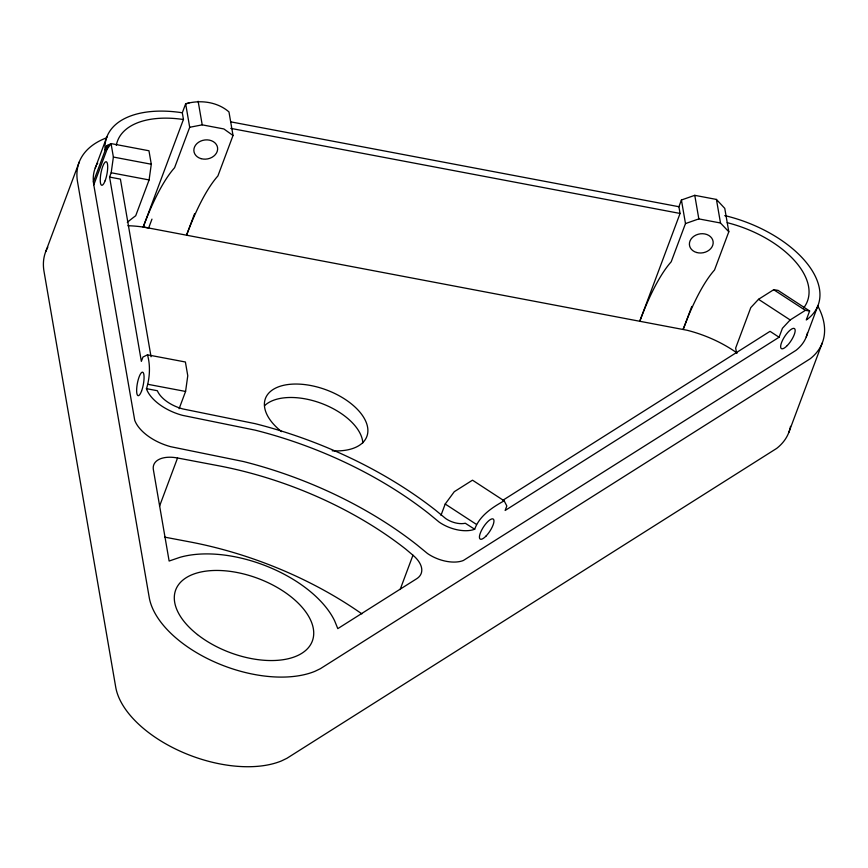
<?xml version="1.0" encoding="UTF-8"?>
<svg xmlns="http://www.w3.org/2000/svg" width="868" height="868" viewBox="0 0 868 868"><rect width="100%" height="100%" fill="white"/><g stroke="black" fill="none" stroke-linecap="round" stroke-linejoin="round"><path stroke-width="1.3" d="M724.737 215.644L727.2 216.186A96.847 52.612 20.5 0 1 807.663 319.012L806.274 319.945L809.627 310.983L805.352 310.353L790.173 319.956L782.426 328.278L779.073 337.24L505.143 510.46L506.825 505.979L504.156 500.825C492.221 507.433 479.429 515.831 474.688 529.252L472.214 530.023A28.101 15.266 20.5 0 1 439.241 522.156L428.456 513.313A270.686 147.028 20.5 0 0 255.192 430.159L182.562 415.36A39.852 21.646 20.5 0 1 146.453 388.907C149.763 378.014 150.62 365.992 147.484 354.817L142.97 357.052L141.354 361.37L109.574 177.072L111.191 172.754L113.382 157.054L111.061 143.589L106.71 145.846L105.093 150.164L105.017 149.068A96.88 52.622 20.5 0 1 180.511 112.504L182.302 112.775L183.452 119.404L143.231 226.971L687.011 330.241A85.444 46.405 20.5 0 1 736.997 352.972M127.292 222.349A178.417 142.786 -9.8 0 1 135.712 215.741L149.101 179.936L151.292 164.236L148.96 150.761L111.061 143.589L107.122 149.188L93.777 184.873L134.724 420.286A39.852 21.646 20.5 0 0 170.833 446.727L243.463 461.537A270.686 147.028 20.5 0 1 416.727 544.692L427.512 553.524A28.101 15.266 20.5 0 0 463.338 560.5L795.934 350.39A96.847 52.612 20.5 0 0 807.533 332.683M179.112 408.73L185.578 391.446L187.77 375.746L185.394 361.999L147.484 354.817M45.733 251.622L79.248 161.99M95.23 168.045L106.959 136.667M93.777 184.873L93.386 181.9L106.916 145.716M107.827 145.206L107.122 149.188M182.302 112.775L185.654 103.813C200.248 99.57 217.347 101.795 228.968 111.918L233.025 135.484L217.901 175.944A178.417 45.299 -79.3 0 0 186.555 235.174L194.606 213.658M151.965 219.137L148.645 227.991A85.476 46.427 20.5 0 0 127.922 225.734M188.942 103.086L185.654 103.813L189.701 127.281L174.577 167.73A178.417 45.299 -79.3 0 0 143.231 226.971M159.517 506.239L177.549 457.989L218.172 465.682A253.564 137.73 20.5 0 1 405.801 549.162L412.962 555.216A31.367 17.034 20.5 0 1 416.694 578.728L337.804 628.627L334.625 620.804A99.722 54.163 20.5 0 0 180.077 557.289L169.13 561.032L153.376 469.696A28.492 15.472 20.5 0 1 177.549 457.989M400.148 589.502L412.962 555.216M440.987 515.299L445.208 504.026L454.279 491.7L472.496 480.178L504.156 500.825M681.423 199.998L685.481 223.575L671.203 261.789A178.417 45.299 -79.3 0 0 639.857 321.019L680.067 213.452L678.906 206.725L681.423 199.998L694.769 195.333L716.425 199.434L724.769 208.374L728.805 231.778L714.527 269.991A178.417 45.299 -79.3 0 0 688.259 316.321L683.181 329.222M683.214 329.395L691.774 306.491M806.253 336.903L817.981 305.536M788.752 432.6L822.267 342.969M809.627 310.983L778.043 290.379L773.703 289.706L758.524 299.308L750.777 307.63L735.652 348.079A178.417 138.5 57.7 0 1 736.617 353.428M502.973 500.218L770.035 331.337L779.073 337.24M685.481 223.575L698.827 218.899L720.494 223L728.805 231.778M189.701 127.281L202.211 124.851L223.868 128.952L233.025 135.484M183.463 119.524L182.519 119.383A85.476 46.427 20.5 0 0 116.301 145.39M230.931 121.889L678.906 206.725M230.758 128.366L680.067 213.452M113.382 157.054L151.292 164.236M111.191 172.754L149.101 179.936M109.574 177.072L120.402 179.123L151.043 356.737M147.994 384.329L185.578 391.446M146.388 388.647L157.368 390.73L158.128 392.358A28.427 15.44 20.5 0 0 182.822 408.936L255.17 423.671A282.1 153.235 20.5 0 1 435.736 510.33L445.729 518.576A16.676 9.06 20.5 0 0 465.291 523.241L474.688 529.252M164.79 537.151L189.68 541.871A253.564 137.73 20.5 0 1 361.858 613.86M773.703 289.706L805.352 310.353M758.524 299.308L790.173 319.956M445.208 504.026L476.489 524.435M716.425 199.434L720.494 223M694.769 195.333L698.827 218.899M198.143 101.285L202.211 124.851M47.816 247.217A113.968 61.91 20.5 0 0 44.018 271.434L115.726 687.185A99.722 54.163 20.5 0 0 181.238 751.666A99.722 54.163 20.5 0 0 281.46 760.932L286.896 758.306L776.61 448.452A113.968 61.91 20.5 0 0 790.52 426.34M93.386 181.9A96.88 52.622 20.5 0 1 96.359 165.517M97.01 164.302A96.88 52.622 20.5 0 1 97.726 163.097M727.221 222.675A85.444 46.405 20.5 0 1 803.692 307.89M817.569 305.558A113.968 61.91 20.5 0 1 810.115 358.82L320.401 668.675L314.976 671.3A99.722 54.163 20.5 0 1 214.743 662.034A99.722 54.163 20.5 0 1 149.242 597.553L77.534 181.803A113.968 61.91 20.5 0 1 106.666 137.784M281.601 431.646A54.141 29.404 20.5 0 1 284.194 385.186A54.141 29.404 20.5 0 1 361.772 414.524A54.141 29.404 20.5 0 1 332.227 450.796M264.556 405.714A54.141 29.404 20.5 0 1 321.768 403.511A54.141 29.404 20.5 0 1 362.824 442.875M197.47 634.584A72.945 39.624 20.5 0 0 312.23 641.311A72.945 39.624 20.5 0 0 222.327 570.612A72.945 39.624 20.5 0 0 197.47 634.584M787.276 345.551A11.968 3.83 -56.9 0 0 794.491 328.614A11.968 3.83 -56.9 0 0 781.927 341.623A11.968 3.83 -56.9 0 0 787.276 345.551M486.069 536.023A11.968 3.83 -56.9 0 0 493.284 519.086A11.968 3.83 -56.9 0 0 480.72 532.095A11.968 3.83 -56.9 0 0 486.069 536.023M141.571 391.012A11.968 3.038 -79.3 0 0 142.797 372.253A11.968 3.038 -79.3 0 0 136.699 388.549A11.968 3.038 -79.3 0 0 141.571 391.012M105.126 180.761A11.968 3.038 -79.3 0 0 106.471 161.849A11.968 3.038 -79.3 0 0 100.33 177.907A11.968 3.038 -79.3 0 0 105.126 180.761M201.061 158.649A11.968 9.581 -9.8 0 0 217.564 147.658A11.968 9.581 -9.8 0 0 198.609 142.243A11.968 9.581 -9.8 0 0 201.061 158.649M696.592 252.49A11.968 9.581 -9.8 0 0 713.105 241.499A11.968 9.581 -9.8 0 0 694.15 236.085A11.968 9.581 -9.8 0 0 696.592 252.49"/></g></svg>
